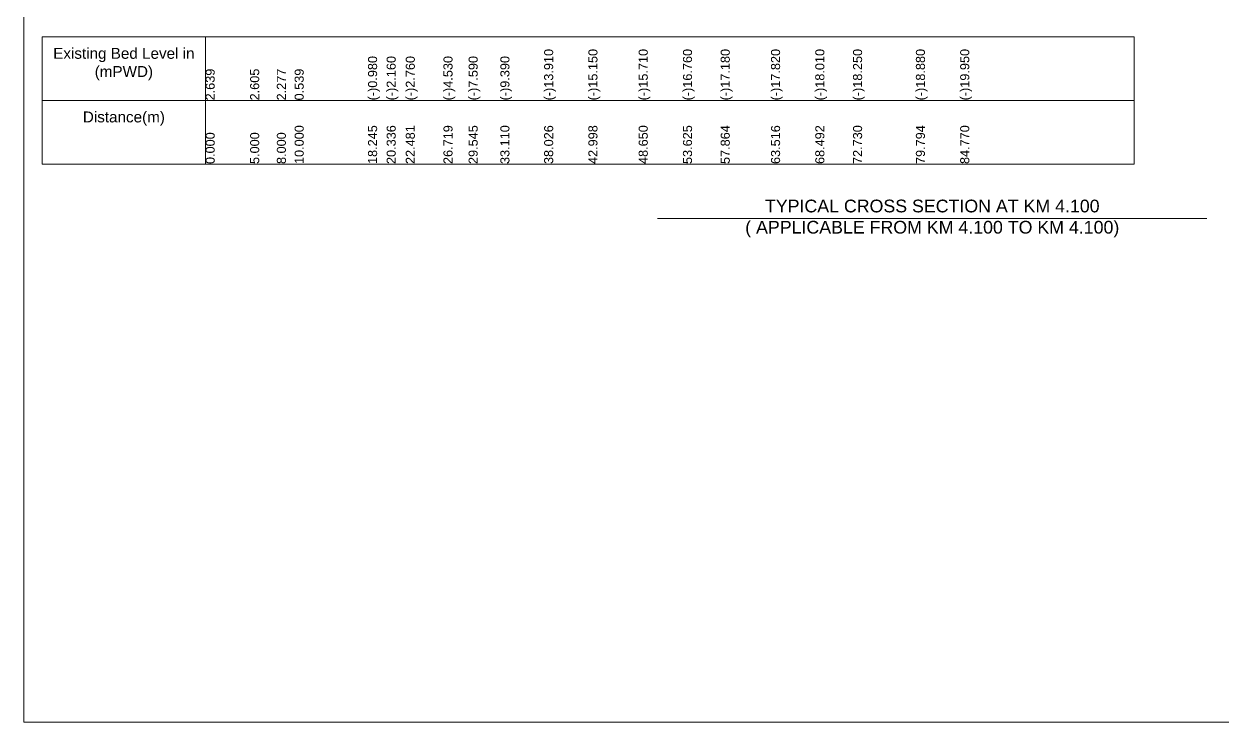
# Model space of a CAD drawing. Header units: inches. Extents: x 89000 to 845017, y -7071 to 0.
# Drawn here: x 760000 to 766595, y -7071 to -3229 of the extents above; entities that cross this region are included whole.
import ezdxf

# ---------------------------------------------------------------- set-up
doc = ezdxf.new("R2010")
doc.units = ezdxf.units.IN
doc.header["$LTSCALE"] = 7
doc.header["$MEASUREMENT"] = 0
for name, color, linetype, lineweight in [('Cross section Data Border', 7, 'Continuous', 9), ('Cross Section Labels', 7, 'Continuous', 9), ('Long Section Labels', 7, 'Continuous', 9)]:
    doc.layers.add(name, color=color, linetype=linetype, lineweight=lineweight)
doc.styles.get("Standard").update_dxf_attribs({"font": 'arial.ttf'})

msp = doc.modelspace()

# ---------------------------------------------------------------- linework, layer by layer
at = {"layer": 'Cross section Data Border'}
msp.add_lwpolyline([(760100, -3300), (766111.90149, -3300), (766111.90149, -4000), (760100, -4000)], close=True, dxfattribs=at)
for points in [[(761000, -3300), (761000, -4000)], [(760100, -3650), (766111.90149, -3650)]]:
    msp.add_lwpolyline(points, dxfattribs=at)
at = {"layer": 'Cross Section Labels'}
msp.add_lwpolyline([(760000, 0), (770000, 0), (770000, -7071), (760000, -7071)], close=True, dxfattribs=at)
msp.add_lwpolyline([(763488, -4300), (765000, -4300), (766512, -4300)], dxfattribs=at)

# ---------------------------------------------------------------- texts
at = {"layer": 'Cross section Data Border', "char_height": 60, "width": 800, "attachment_point": 5}
for s, insert in [('Existing Bed Level in (mPWD)', (760550, -3450)), ('Distance(m)', (760550, -3750))]:
    msp.add_mtext(s, dxfattribs=dict(at, insert=insert))
at = {"layer": 'Cross Section Labels', "insert": (765000, -4300), "char_height": 70, "attachment_point": 5}
msp.add_mtext('TYPICAL CROSS SECTION AT KM 4.100^J( APPLICABLE FROM KM 4.100 TO KM 4.100)', dxfattribs=at)
at = {"layer": 'Long Section Labels', "char_height": 50, "attachment_point": 1, "rotation": 90}
for s, insert in [('(-)0.980', (761893.99157, -3650)), ('(-)2.160', (761996.44234, -3650)), ('(-)2.760', (762101.55906, -3650)), ('(-)4.530', (762309.22871, -3650)), ('(-)7.590', (762447.71018, -3650)), ('(-)9.390', (762622.38845, -3650)), ('(-)13.910', (762863.25405, -3650)), ('(-)15.150', (763106.89052, -3650)), ('(-)15.710', (763383.85351, -3650)), ('(-)16.760', (763627.64829, -3650)), ('(-)17.180', (763835.32132, -3650)), ('(-)17.820', (764112.26363, -3650)), ('(-)18.010', (764356.08565, -3650)), ('(-)18.250', (764563.75481, -3650)), ('(-)18.880', (764909.92209, -3650)), ('(-)19.950', (765153.74274, -3650)), ('2.639', (761000, -3650)), ('2.605', (761244.99231, -3650)), ('2.277', (761392.01656, -3650)), ('0.539', (761490.0207, -3650)), ('10.000', (761490.0207, -4000)), ('18.245', (761893.99157, -4000)), ('20.336', (761996.44234, -4000)), ('22.481', (762101.55906, -4000)), ('26.719', (762309.22871, -4000)), ('29.545', (762447.71018, -4000)), ('33.110', (762622.38845, -4000)), ('38.026', (762863.25405, -4000)), ('42.998', (763106.89052, -4000)), ('48.650', (763383.85351, -4000)), ('53.625', (763627.64829, -4000)), ('57.864', (763835.32132, -4000)), ('63.516', (764112.26363, -4000)), ('68.492', (764356.08565, -4000)), ('72.730', (764563.75481, -4000)), ('79.794', (764909.92209, -4000)), ('84.770', (765153.74274, -4000)), ('0.000', (761000, -4000)), ('5.000', (761244.99231, -4000)), ('8.000', (761392.01656, -4000))]:
    msp.add_mtext(s, dxfattribs=dict(at, insert=insert))

doc.saveas('drawing.dxf')
